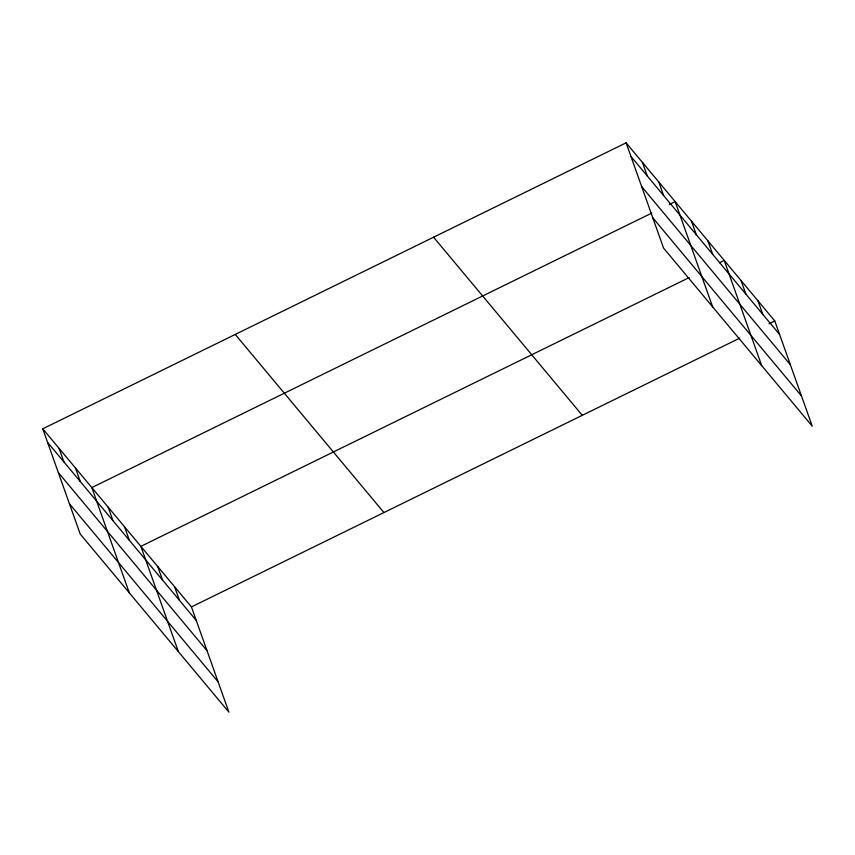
<?xml version="1.0" encoding="UTF-8"?>
<svg xmlns="http://www.w3.org/2000/svg" width="855" height="855" viewBox="0 0 855 855"><rect width="100%" height="100%" fill="white"/><g stroke="black" fill="none" stroke-linecap="round" stroke-linejoin="round"><path stroke-width="1.28" d="M42.75 428.804L191.435 606.922L228.905 712.162L80.22 534.044L42.75 428.804L626.095 142.838L774.78 320.956L812.25 426.196L663.566 248.078L626.095 142.838M651.82 213.055L91.816 487.585L129.287 592.814M669.326 204.484L675.161 201.62L712.632 306.86M689.226 277.554L140.883 546.356L178.353 651.596M719.557 262.688L724.228 260.401L761.698 365.641M191.435 606.922L739.778 338.12M768.944 323.821L774.78 320.956M630.915 156.38L779.6 334.497M641.688 186.647L790.373 364.754M652.793 217.822L801.477 395.94M433.592 237.209L582.276 415.327M235.253 334.433L383.938 512.551M47.57 442.345L196.255 620.452M58.343 472.601L207.028 650.719M69.447 503.777L218.132 681.895M757.925 300.768L762.745 314.309M741.071 280.59L745.891 294.12M707.865 240.811L712.685 254.341M691.513 221.21L696.333 234.751M658.799 182.03L663.619 195.571M642.447 162.439L647.267 175.98M174.58 586.733L179.4 600.274M157.737 566.544L162.557 580.085M124.531 526.766L129.351 540.307M108.168 507.175L112.988 520.716M75.464 467.984L80.285 481.525M59.102 448.394L63.922 461.935"/></g></svg>
